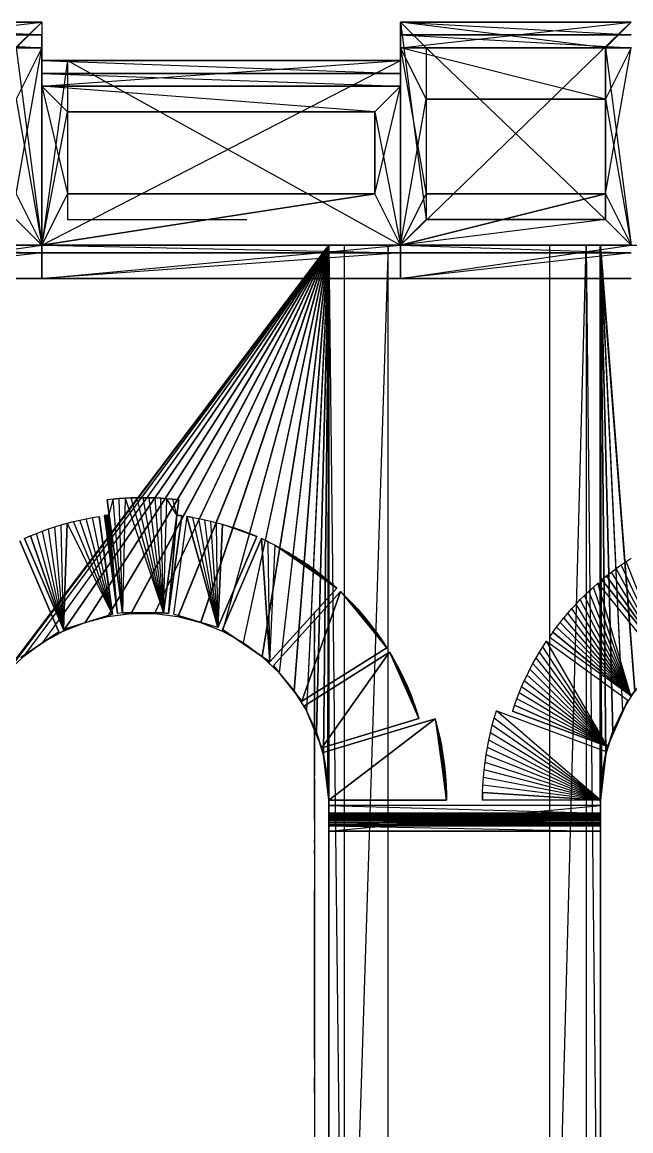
# Model space of a CAD drawing. Extents: x -41 to 47, y -35.8 to 51.3.
# Drawn here: x -10.922 to -8.547, y 42.641 to 46.965 of the extents above; entities that cross this region are included whole.
import ezdxf

# ---------------------------------------------------------------- set-up
doc = ezdxf.new("R2010")
doc.units = 0
doc.header["$MEASUREMENT"] = 0
doc.layers.add('PYDXF', color=8, linetype='CONTINUOUS')

msp = doc.modelspace()

# ---------------------------------------------------------------- linework, layer by layer
at = {"layer": 'PYDXF'}
for p, q in [((-10.8459, 46.9654), (-11.7454, 46.9654)), ((-11.7454, 46.0954), (-10.8459, 46.9654)), ((-10.8455, 46.9654), (-11.745, 46.9654)), ((-11.745, 46.8654), (-10.8455, 46.9654)), ((-11.745, 46.9654), (-10.8455, 46.9654)), ((-10.8459, 46.9654), (-11.745, 46.9654)), ((-11.7449, 46.9654), (-10.8454, 46.9154)), ((-10.8455, 46.9654), (-10.9454, 46.8654)), ((-10.8459, 46.9654), (-10.8459, 46.0954)), ((-10.8459, 46.9654), (-10.8455, 46.9654)), ((-10.8459, 46.9654), (-10.8455, 46.0954)), ((-10.8455, 46.9654), (-10.8455, 46.8654)), ((-10.8455, 46.9654), (-10.8455, 46.0954)), ((-10.8454, 46.9654), (-10.8454, 46.9154)), ((-8.5471, 46.9654), (-9.4467, 46.9654)), ((-9.4466, 46.0954), (-9.4467, 46.9654)), ((-9.4467, 46.9654), (-9.4462, 46.9654)), ((-9.4466, 46.0954), (-8.5471, 46.9654)), ((-9.4462, 46.9654), (-9.4466, 46.0954)), ((-8.5467, 46.9654), (-9.4462, 46.9654)), ((-9.4462, 46.9654), (-9.4462, 46.9154)), ((-9.4462, 46.8654), (-9.4462, 46.9654)), ((-9.4462, 46.8654), (-8.5467, 46.9654)), ((-9.4462, 46.9654), (-8.5466, 46.9654)), ((-9.4462, 46.9654), (-8.5466, 46.9154)), ((-9.4462, 46.9154), (-9.4462, 46.9654)), ((-9.4462, 46.9654), (-9.3463, 46.1954)), ((-8.6467, 46.8654), (-9.4462, 46.9654)), ((-9.4462, 46.9654), (-9.4462, 46.0954)), ((-9.4462, 46.9654), (-9.3463, 46.8654)), ((-8.5471, 46.9654), (-9.4462, 46.9654)), ((-8.5467, 46.9654), (-8.6467, 46.8654)), ((-11.745, 46.9154), (-10.8454, 46.8654)), ((-11.745, 46.9154), (-10.8454, 46.9154)), ((-10.8454, 46.9154), (-11.7449, 46.9154)), ((-10.8454, 46.8654), (-10.8454, 46.9154)), ((-9.4462, 46.9154), (-8.5467, 46.8654)), ((-9.4462, 46.9154), (-8.5466, 46.9154)), ((-9.4462, 46.9154), (-9.4462, 46.8654)), ((-8.5466, 46.9154), (-9.4462, 46.9154)), ((-11.745, 46.8654), (-10.8455, 46.8654)), ((-10.8454, 46.8654), (-11.745, 46.8654)), ((-10.9454, 46.8654), (-10.8455, 46.0954)), ((-10.8454, 46.8654), (-10.9454, 46.6654)), ((-10.9454, 46.2954), (-10.8455, 46.8654)), ((-10.8455, 46.8654), (-10.8454, 46.0954)), ((-10.8454, 46.0954), (-10.8454, 46.8654)), ((-9.4462, 46.8654), (-8.5467, 46.8654)), ((-8.5467, 46.8654), (-9.4462, 46.8654)), ((-9.3463, 46.6654), (-9.4462, 46.8654)), ((-9.4462, 46.8654), (-9.4462, 46.0954)), ((-9.4462, 46.8654), (-9.3463, 46.2954)), ((-9.4462, 46.8654), (-9.3463, 46.6654)), ((-8.6467, 46.6654), (-9.4462, 46.8654)), ((-9.4462, 46.0954), (-9.4462, 46.8654)), ((-9.3463, 46.8654), (-8.6467, 46.1954)), ((-9.3463, 46.8654), (-8.6467, 46.8654)), ((-9.3463, 46.8654), (-9.3463, 46.1954)), ((-8.6467, 46.8654), (-9.3463, 46.8654)), ((-8.6467, 46.1954), (-8.6467, 46.8654)), ((-8.6467, 46.8654), (-8.6467, 46.1954)), ((-8.6467, 46.8654), (-8.5467, 46.0954)), ((-8.6467, 46.2954), (-8.5467, 46.8654)), ((-8.5467, 46.8654), (-8.6466, 46.6654)), ((-9.4466, 46.8154), (-10.8459, 46.8154)), ((-10.8459, 46.0954), (-10.8459, 46.8154)), ((-10.8459, 46.0954), (-9.4466, 46.8154)), ((-10.8459, 46.8154), (-10.8455, 46.8154)), ((-10.8455, 46.8154), (-10.8459, 46.0954)), ((-9.4462, 46.8154), (-10.8455, 46.8154)), ((-10.8455, 46.7154), (-10.8455, 46.8154)), ((-10.8455, 46.7154), (-9.4462, 46.8154)), ((-10.8454, 46.7654), (-10.8455, 46.8154)), ((-10.7455, 46.8154), (-10.8455, 46.0954)), ((-10.8455, 46.8154), (-10.8455, 46.0954)), ((-10.7455, 46.8154), (-10.8455, 46.8154)), ((-9.4466, 46.8154), (-10.8455, 46.8154)), ((-10.8454, 46.8154), (-10.8454, 46.7654)), ((-10.8454, 46.8154), (-9.4461, 46.8154)), ((-10.8454, 46.8154), (-9.4461, 46.7654)), ((-10.7456, 46.8154), (-10.7456, 46.1954)), ((-10.7455, 46.8154), (-9.4462, 46.8154)), ((-10.7455, 46.8154), (-9.4462, 46.0954)), ((-9.4466, 46.8154), (-10.7455, 46.8154)), ((-9.4466, 46.8154), (-9.4466, 46.0954)), ((-9.4466, 46.8154), (-9.4462, 46.0954)), ((-9.4462, 46.8154), (-9.4466, 46.8154)), ((-9.4462, 46.8154), (-9.4462, 46.7154)), ((-9.4462, 46.0954), (-9.4462, 46.8154)), ((-9.4461, 46.8154), (-9.4461, 46.7654)), ((-10.8454, 46.7654), (-9.4462, 46.7154)), ((-10.8454, 46.7654), (-9.4461, 46.7654)), ((-10.8454, 46.7654), (-10.8454, 46.7154)), ((-9.4461, 46.7654), (-10.8454, 46.7654)), ((-9.4462, 46.7154), (-9.4462, 46.7654)), ((-9.4462, 46.7154), (-10.8455, 46.7154)), ((-10.8455, 46.7154), (-9.4462, 46.7154)), ((-10.7455, 46.6154), (-10.8455, 46.7154)), ((-10.8455, 46.7154), (-10.8455, 46.0954)), ((-10.8455, 46.7154), (-10.7455, 46.2954)), ((-10.8455, 46.7154), (-10.7455, 46.6154)), ((-9.5462, 46.6154), (-10.8455, 46.7154)), ((-10.8455, 46.0954), (-10.8455, 46.7154)), ((-9.4462, 46.7154), (-9.5462, 46.6154)), ((-9.5462, 46.2954), (-9.4462, 46.7154)), ((-9.4462, 46.7154), (-9.4462, 46.0954)), ((-9.4462, 46.0954), (-9.4462, 46.7154)), ((-10.9454, 46.6654), (-10.8454, 46.0954)), ((-9.4462, 46.0954), (-9.3463, 46.6654)), ((-9.3463, 46.6654), (-9.3463, 46.2954)), ((-8.6467, 46.6654), (-9.3463, 46.6654)), ((-9.3463, 46.6654), (-8.6466, 46.6654)), ((-8.6466, 46.6654), (-8.6467, 46.2954)), ((-8.6467, 46.2954), (-8.6467, 46.6654)), ((-8.6466, 46.6654), (-8.5467, 46.0954)), ((-10.8455, 46.0954), (-10.7455, 46.6154)), ((-10.7455, 46.6154), (-10.7455, 46.2954)), ((-9.5462, 46.6154), (-10.7455, 46.6154)), ((-10.7455, 46.6154), (-9.5462, 46.6154)), ((-9.5462, 46.6154), (-9.5462, 46.2954)), ((-9.5462, 46.6154), (-9.4462, 46.0954)), ((-9.5462, 46.2954), (-9.5462, 46.6154)), ((-10.9454, 46.2954), (-10.8455, 46.0954)), ((-9.5462, 46.2954), (-10.8455, 46.0954)), ((-10.8455, 46.0954), (-10.7455, 46.2954)), ((-10.8455, 46.0954), (-9.5462, 46.2954)), ((-10.7455, 46.2954), (-10.8455, 46.0954)), ((-10.7455, 46.2954), (-9.5462, 46.2954)), ((-9.5462, 46.2954), (-10.7455, 46.2954)), ((-9.4462, 46.0954), (-9.5462, 46.2954)), ((-9.4462, 46.0954), (-8.6466, 46.2954)), ((-8.6467, 46.2954), (-9.4462, 46.0954)), ((-9.3463, 46.2954), (-9.4462, 46.0954)), ((-9.4462, 46.0954), (-9.3463, 46.2954)), ((-9.3463, 46.2954), (-8.6467, 46.2954)), ((-8.6466, 46.2954), (-9.3463, 46.2954)), ((-8.6467, 46.2954), (-8.5467, 46.0954)), ((-10.8455, 46.0954), (-10.9454, 46.1954)), ((-10.7456, 46.1954), (-10.0459, 46.1954)), ((-9.3463, 46.1954), (-9.4462, 46.0954)), ((-8.6467, 46.1954), (-9.4462, 46.0954)), ((-8.6467, 46.1954), (-9.3463, 46.1954)), ((-9.3463, 46.1954), (-8.6467, 46.1954)), ((-8.5467, 46.0954), (-8.6467, 46.1954)), ((-11.7454, 46.0954), (-10.8459, 46.0954)), ((-11.7454, 46.0954), (-10.8455, 46.0954)), ((-10.8455, 46.0954), (-11.745, 46.0954)), ((-11.745, 46.0954), (-10.8455, 46.0954)), ((-11.745, 45.9654), (-10.8455, 46.0954)), ((-11.745, 46.0654), (-10.8455, 46.0654)), ((-10.8455, 46.0654), (-11.745, 45.9654)), ((-11.7449, 46.0954), (-10.8454, 46.0654)), ((-10.8454, 46.0654), (-11.7449, 46.0654)), ((-11.1769, 46.0954), (-9.7269, 46.0954)), ((-11.1763, 46.0954), (-9.7263, 46.0954)), ((-11.1763, 46.0954), (-9.7269, 46.0954)), ((-9.7269, 46.0954), (-11.0419, 44.3564)), ((-11.0412, 44.3564), (-9.7263, 46.0954)), ((-9.7269, 46.0954), (-10.9839, 44.4276)), ((-9.7263, 46.0954), (-10.9832, 44.4276)), ((-9.7269, 46.0954), (-10.9173, 44.4909)), ((-9.7263, 46.0954), (-10.9167, 44.4909)), ((-10.8455, 46.0954), (-10.8459, 46.0954)), ((-10.8459, 46.0954), (-10.8455, 46.0954)), ((-10.8459, 46.0954), (-9.4462, 46.0954)), ((-10.8459, 46.0954), (-9.4466, 46.0954)), ((-10.8455, 46.0954), (-10.8454, 46.0654)), ((-10.8455, 46.0954), (-10.8455, 45.9654)), ((-9.4462, 46.0954), (-10.8455, 46.0954)), ((-10.8455, 46.0954), (-9.4462, 46.0954)), ((-10.8455, 45.9654), (-9.4462, 46.0954)), ((-10.8455, 45.9654), (-10.8455, 46.0954)), ((-10.8455, 45.9654), (-10.8455, 46.0654)), ((-10.8455, 46.0654), (-9.4462, 46.0654)), ((-9.4462, 46.0654), (-10.8455, 45.9654)), ((-10.8455, 46.0654), (-10.8455, 45.9654)), ((-10.8454, 46.0654), (-10.8454, 46.0954)), ((-10.8454, 46.0954), (-9.4462, 46.0654)), ((-9.4462, 46.0654), (-10.8454, 46.0654)), ((-9.7269, 46.0954), (-10.8433, 44.5452)), ((-9.7263, 46.0954), (-10.8427, 44.5452)), ((-9.7269, 46.0954), (-10.7631, 44.5898)), ((-9.7263, 46.0954), (-10.7624, 44.5898)), ((-9.7269, 46.0954), (-10.6778, 44.6239)), ((-9.7263, 46.0954), (-10.6771, 44.6239)), ((-9.7269, 46.0954), (-10.5889, 44.6469)), ((-9.7263, 46.0954), (-10.5883, 44.6469)), ((-9.7269, 46.0954), (-10.4978, 44.6585)), ((-9.7263, 46.0954), (-10.4972, 44.6585)), ((-9.7269, 46.0954), (-10.406, 44.6585)), ((-9.7263, 46.0954), (-10.4054, 44.6585)), ((-9.7269, 46.0954), (-10.315, 44.6469)), ((-9.7263, 46.0954), (-10.3143, 44.6469)), ((-9.7269, 46.0954), (-10.2261, 44.6239)), ((-9.7263, 46.0954), (-10.2254, 44.6239)), ((-9.7269, 46.0954), (-10.1408, 44.5898)), ((-9.7263, 46.0954), (-10.1402, 44.5898)), ((-9.7269, 46.0954), (-10.0605, 44.5452)), ((-9.7263, 46.0954), (-10.0599, 44.5452)), ((-9.7269, 46.0954), (-9.9866, 44.4909)), ((-9.7263, 46.0954), (-9.9859, 44.4909)), ((-9.7269, 46.0954), (-9.92, 44.4276)), ((-9.7263, 46.0954), (-9.9194, 44.4276)), ((-9.7269, 46.0954), (-9.862, 44.3564)), ((-9.7263, 46.0954), (-9.8614, 44.3564)), ((-9.7269, 46.0954), (-9.8135, 44.2785)), ((-9.7263, 46.0954), (-9.8128, 44.2785)), ((-9.7269, 46.0954), (-9.7752, 44.1951)), ((-9.7263, 46.0954), (-9.7745, 44.1951)), ((-9.7269, 46.0954), (-9.7477, 44.1074)), ((-9.7263, 46.0954), (-9.7471, 44.1074)), ((-9.7269, 46.0954), (-9.7315, 44.0171)), ((-9.7263, 46.0954), (-9.7309, 44.0171)), ((-9.7269, 46.0954), (-9.7269, 43.9254)), ((-9.7269, 46.0954), (-9.7263, 46.0954)), ((-9.7269, 46.0954), (-9.7263, 43.9254)), ((-9.7263, 46.0954), (-9.7263, 43.9254)), ((-9.7262, 40.7954), (-9.7262, 46.0954)), ((-9.7262, 46.0954), (-9.7262, 40.7954)), ((-9.7262, 46.0954), (-8.6662, 46.0954)), ((-9.7262, 46.0954), (-9.6652, 40.7954)), ((-9.7262, 46.0954), (-9.6652, 46.0954)), ((-8.6662, 46.0954), (-9.7262, 46.0954)), ((-9.6652, 46.0954), (-9.4939, 46.0954)), ((-8.6662, 46.0954), (-9.6652, 46.0954)), ((-9.4939, 46.0954), (-9.6652, 40.7954)), ((-9.6652, 40.7954), (-9.6652, 46.0954)), ((-9.4939, 46.0954), (-8.864, 46.0954)), ((-9.4939, 40.7954), (-9.4939, 46.0954)), ((-8.6662, 46.0954), (-9.4939, 46.0954)), ((-9.4466, 46.0954), (-8.5471, 46.0954)), ((-9.4466, 46.0954), (-9.4462, 46.0954)), ((-9.4466, 46.0954), (-8.5467, 46.0954)), ((-8.5467, 46.0954), (-9.4462, 46.0954)), ((-9.4462, 46.0654), (-9.4462, 46.0954)), ((-9.4462, 46.0954), (-9.4462, 46.0654)), ((-9.4462, 46.0954), (-9.4462, 45.9654)), ((-8.5466, 46.0954), (-9.4462, 46.0954)), ((-9.4462, 46.0954), (-8.5467, 46.0954)), ((-9.4462, 45.9654), (-8.5467, 46.0954)), ((-9.4462, 45.9654), (-9.4462, 46.0954)), ((-9.4462, 45.9654), (-9.4462, 46.0654)), ((-9.4462, 46.0654), (-8.5467, 46.0654)), ((-8.5467, 46.0654), (-9.4462, 45.9654)), ((-9.4462, 46.0654), (-9.4462, 45.9654)), ((-9.4461, 46.0954), (-9.4461, 46.0654)), ((-9.4461, 46.0954), (-8.5466, 46.0654)), ((-8.5466, 46.0654), (-9.4461, 46.0654)), ((-8.864, 46.0954), (-8.7216, 46.0954)), ((-8.864, 40.7954), (-8.864, 46.0954)), ((-8.6662, 46.0954), (-8.864, 46.0954)), ((-8.864, 40.7954), (-8.7216, 46.0954)), ((-8.7216, 46.0954), (-8.6662, 46.0954)), ((-8.7216, 46.0954), (-8.7216, 40.7954)), ((-8.6662, 46.0954), (-8.7216, 46.0954)), ((-8.7216, 46.0954), (-8.6662, 40.7954)), ((-8.667, 43.9254), (-8.667, 46.0954)), ((-8.667, 46.0954), (-7.217, 46.0954)), ((-8.667, 46.0954), (-8.6623, 44.0171)), ((-8.667, 46.0954), (-8.6663, 46.0954)), ((-8.6663, 46.0954), (-8.667, 43.9254)), ((-8.667, 46.0954), (-8.5804, 44.2785)), ((-8.667, 46.0954), (-8.6462, 44.1074)), ((-8.667, 46.0954), (-8.6187, 44.1951)), ((-8.5319, 44.3564), (-8.667, 46.0954)), ((-8.6663, 46.0954), (-8.6663, 43.9254)), ((-8.6617, 44.0171), (-8.6663, 46.0954)), ((-8.6663, 46.0954), (-8.6181, 44.1951)), ((-8.6663, 46.0954), (-8.6455, 44.1074)), ((-8.6663, 46.0954), (-8.5312, 44.3564)), ((-8.6663, 46.0954), (-8.5798, 44.2785)), ((-8.6663, 46.0954), (-7.2163, 46.0954)), ((-8.6663, 46.0954), (-7.217, 46.0954)), ((-8.6662, 46.0954), (-8.6662, 40.7954)), ((-8.6662, 40.7954), (-8.6662, 46.0954)), ((-10.8455, 45.9654), (-11.745, 45.9654)), ((-11.745, 45.9654), (-10.8455, 45.9654)), ((-9.4462, 45.9654), (-10.8455, 45.9654)), ((-10.8455, 45.9654), (-9.4462, 45.9654)), ((-8.5467, 45.9654), (-9.4462, 45.9654)), ((-9.4462, 45.9654), (-8.5467, 45.9654)), ((-10.5209, 45.1082), (-10.4975, 45.1093)), ((-10.4975, 45.1093), (-10.5209, 45.1082)), ((-10.4975, 45.1093), (-10.4741, 45.11)), ((-10.4742, 45.11), (-10.4975, 45.1093)), ((-10.371, 44.661), (-10.4975, 45.1093)), ((-10.4508, 45.1102), (-10.4742, 45.11)), ((-10.4741, 45.11), (-10.4508, 45.1102)), ((-10.371, 44.661), (-10.4741, 45.11)), ((-10.4274, 45.11), (-10.4508, 45.1102)), ((-10.4508, 45.1102), (-10.4274, 45.11)), ((-10.371, 44.661), (-10.4508, 45.1102)), ((-10.4041, 45.1093), (-10.4274, 45.11)), ((-10.4274, 45.11), (-10.404, 45.1093)), ((-10.371, 44.661), (-10.4274, 45.11)), ((-10.3807, 45.1081), (-10.4041, 45.1093)), ((-10.404, 45.1093), (-10.3807, 45.1081)), ((-10.371, 44.661), (-10.404, 45.1093)), ((-10.5908, 45.1022), (-10.5907, 45.102)), ((-10.5908, 45.102), (-10.5827, 45.0425)), ((-10.5675, 45.1045), (-10.5907, 45.102)), ((-10.5826, 45.0425), (-10.5907, 45.102)), ((-10.5826, 45.0425), (-10.5675, 45.1045)), ((-10.5675, 45.1045), (-10.5442, 45.1066)), ((-10.5442, 45.1066), (-10.5675, 45.1045)), ((-10.5309, 44.661), (-10.5675, 45.1045)), ((-10.5442, 45.1066), (-10.5209, 45.1082)), ((-10.5209, 45.1082), (-10.5442, 45.1066)), ((-10.5309, 44.661), (-10.5442, 45.1066)), ((-10.5209, 45.1082), (-10.5309, 44.661)), ((-10.5209, 45.1082), (-10.371, 44.661)), ((-10.3807, 45.1081), (-10.3574, 45.1065)), ((-10.3574, 45.1065), (-10.3807, 45.1081)), ((-10.371, 44.661), (-10.3807, 45.1081)), ((-10.371, 44.661), (-10.3574, 45.1065)), ((-10.3341, 45.1044), (-10.3574, 45.1065)), ((-10.3574, 45.1065), (-10.3341, 45.1044)), ((-10.319, 45.0424), (-10.3574, 45.1065)), ((-10.3341, 45.1044), (-10.3108, 45.1019)), ((-10.3109, 45.1019), (-10.3341, 45.1044)), ((-10.319, 45.0424), (-10.3341, 45.1044)), ((-10.3109, 45.1019), (-10.319, 45.0424)), ((-10.319, 45.0424), (-10.3108, 45.1019)), ((-10.3108, 45.1021), (-10.3108, 45.1019)), ((-10.7217, 45.0173), (-10.697, 45.0231)), ((-10.5706, 44.6555), (-10.6971, 45.0231)), ((-10.697, 45.0231), (-10.6722, 45.0283)), ((-10.6723, 45.0283), (-10.6473, 45.033)), ((-10.5706, 44.6555), (-10.6723, 45.0283)), ((-10.6473, 45.033), (-10.6223, 45.0372)), ((-10.5706, 44.6555), (-10.6473, 45.033)), ((-10.6223, 45.0373), (-10.6223, 45.0372)), ((-10.5706, 44.6555), (-10.6223, 45.0372)), ((-10.6223, 45.0372), (-10.5705, 44.6555)), ((-10.6009, 45.0403), (-10.6025, 45.04)), ((-10.6025, 45.04), (-10.5508, 44.6586)), ((-10.5992, 45.0405), (-10.6009, 45.0403)), ((-10.6009, 45.0403), (-10.5992, 45.0405)), ((-10.5508, 44.6586), (-10.6009, 45.0403)), ((-10.5976, 45.0407), (-10.5992, 45.0405)), ((-10.5992, 45.0405), (-10.5975, 45.0407)), ((-10.5508, 44.6586), (-10.5992, 45.0405)), ((-10.5959, 45.0409), (-10.5976, 45.0407)), ((-10.5975, 45.0407), (-10.5959, 45.0409)), ((-10.5508, 44.6586), (-10.5975, 45.0407)), ((-10.5943, 45.0411), (-10.5959, 45.0409)), ((-10.5959, 45.0409), (-10.5942, 45.0411)), ((-10.5508, 44.6586), (-10.5959, 45.0409)), ((-10.5926, 45.0413), (-10.5943, 45.0411)), ((-10.5942, 45.0411), (-10.5926, 45.0413)), ((-10.5508, 44.6586), (-10.5942, 45.0411)), ((-10.5926, 45.0413), (-10.5909, 45.0415)), ((-10.591, 45.0415), (-10.5926, 45.0413)), ((-10.5508, 44.6586), (-10.5926, 45.0413)), ((-10.5893, 45.0418), (-10.591, 45.0415)), ((-10.5909, 45.0415), (-10.5893, 45.0418)), ((-10.5508, 44.6586), (-10.5909, 45.0415)), ((-10.5893, 45.0418), (-10.5876, 45.042)), ((-10.5876, 45.042), (-10.5893, 45.0418)), ((-10.5508, 44.6586), (-10.5893, 45.0418)), ((-10.5876, 45.042), (-10.586, 45.0422)), ((-10.586, 45.0422), (-10.5876, 45.042)), ((-10.5508, 44.6586), (-10.5876, 45.042)), ((-10.5843, 45.0424), (-10.586, 45.0422)), ((-10.586, 45.0422), (-10.5843, 45.0424)), ((-10.5508, 44.6586), (-10.586, 45.0422)), ((-10.5827, 45.0425), (-10.5843, 45.0424)), ((-10.5843, 45.0424), (-10.5827, 45.0425)), ((-10.5508, 44.6586), (-10.5843, 45.0424)), ((-10.5508, 44.6586), (-10.5827, 45.0425)), ((-10.5826, 45.0425), (-10.5309, 44.661)), ((-10.5309, 44.661), (-10.5826, 45.0425)), ((-10.319, 45.0424), (-10.3711, 44.661)), ((-10.371, 44.661), (-10.319, 45.0424)), ((-10.319, 45.0424), (-10.3512, 44.6585)), ((-10.3512, 44.6585), (-10.319, 45.0424)), ((-10.3512, 44.6585), (-10.2991, 45.0399)), ((-10.2991, 45.0399), (-10.3512, 44.6585)), ((-10.2794, 45.037), (-10.3315, 44.6554)), ((-10.319, 45.0424), (-10.3173, 45.0422)), ((-10.319, 45.0424), (-10.2991, 45.0399)), ((-10.3173, 45.0422), (-10.3157, 45.042)), ((-10.2991, 45.0399), (-10.3173, 45.0422)), ((-10.3157, 45.042), (-10.314, 45.0418)), ((-10.2991, 45.0399), (-10.3157, 45.042)), ((-10.314, 45.0418), (-10.3124, 45.0416)), ((-10.2991, 45.0399), (-10.314, 45.0418)), ((-10.2991, 45.0399), (-10.3124, 45.0416)), ((-10.3123, 45.0416), (-10.3107, 45.0414)), ((-10.3107, 45.0414), (-10.3091, 45.0412)), ((-10.2991, 45.0399), (-10.3107, 45.0414)), ((-10.2991, 45.0399), (-10.3091, 45.0412)), ((-10.3091, 45.0412), (-10.3074, 45.041)), ((-10.2991, 45.0399), (-10.3074, 45.041)), ((-10.3074, 45.041), (-10.3057, 45.0408)), ((-10.2991, 45.0399), (-10.3058, 45.0408)), ((-10.3057, 45.0408), (-10.3041, 45.0406)), ((-10.2991, 45.0399), (-10.3041, 45.0406)), ((-10.3041, 45.0406), (-10.3024, 45.0403)), ((-10.3024, 45.0403), (-10.3008, 45.0401)), ((-10.2991, 45.0399), (-10.3024, 45.0403)), ((-10.2991, 45.0399), (-10.3008, 45.0401)), ((-10.3008, 45.0401), (-10.2991, 45.0399)), ((-10.2794, 45.037), (-10.1594, 44.604)), ((-10.2794, 45.037), (-10.256, 45.0332)), ((-10.1594, 44.604), (-10.2793, 45.037)), ((-10.256, 45.0332), (-10.2793, 45.037)), ((-10.256, 45.0332), (-10.2327, 45.0288)), ((-10.1594, 44.604), (-10.256, 45.0332)), ((-10.2327, 45.0288), (-10.2095, 45.0239)), ((-10.1594, 44.604), (-10.2327, 45.0288)), ((-10.2095, 45.0239), (-10.1864, 45.0186)), ((-10.1594, 44.604), (-10.2095, 45.0239)), ((-10.8665, 44.9708), (-10.8428, 44.9799)), ((-10.8428, 44.9799), (-10.819, 44.9885)), ((-10.7609, 44.596), (-10.8428, 44.9799)), ((-10.819, 44.9885), (-10.7949, 44.9965)), ((-10.7609, 44.596), (-10.819, 44.9885)), ((-10.7949, 44.9965), (-10.7707, 45.004)), ((-10.7609, 44.596), (-10.7949, 44.9965)), ((-10.7707, 45.004), (-10.7463, 45.0109)), ((-10.7609, 44.596), (-10.7707, 45.004)), ((-10.7609, 44.596), (-10.7463, 45.0109)), ((-10.7463, 45.0109), (-10.7608, 44.596)), ((-10.7463, 45.0109), (-10.7217, 45.0173)), ((-10.7463, 45.0109), (-10.5706, 44.6555)), ((-10.5706, 44.6555), (-10.7217, 45.0173)), ((-10.1594, 44.604), (-10.1864, 45.0186)), ((-10.1864, 45.0186), (-10.1635, 45.0128)), ((-10.1594, 44.604), (-10.1635, 45.0128)), ((-10.1634, 45.0128), (-10.1406, 45.0065)), ((-10.1594, 44.604), (-10.1406, 45.0065)), ((-10.1406, 45.0065), (-10.1594, 44.604)), ((-10.1406, 45.0065), (-10.1179, 44.9997)), ((-10.1406, 45.0065), (-10.0068, 44.9587)), ((-10.1179, 44.9997), (-10.0954, 44.9924)), ((-10.0068, 44.9587), (-10.1179, 44.9997)), ((-10.0068, 44.9587), (-10.0954, 44.9924)), ((-10.0954, 44.9924), (-10.073, 44.9847)), ((-10.073, 44.9847), (-10.0507, 44.9765)), ((-10.0068, 44.9587), (-10.073, 44.9847)), ((-10.7788, 44.5872), (-10.9314, 44.9427)), ((-10.9313, 44.9427), (-10.7788, 44.5872)), ((-10.9133, 44.9512), (-10.9132, 44.951)), ((-10.89, 44.9612), (-10.9132, 44.951)), ((-10.9132, 44.951), (-10.89, 44.9612)), ((-10.7609, 44.596), (-10.9132, 44.951)), ((-10.9132, 44.951), (-10.7609, 44.596)), ((-10.89, 44.9612), (-10.8665, 44.9708)), ((-10.89, 44.9612), (-10.7609, 44.596)), ((-10.7608, 44.596), (-10.89, 44.9612)), ((-10.7609, 44.596), (-10.8665, 44.9708)), ((-10.1594, 44.604), (-10.0068, 44.9587)), ((-10.0068, 44.9587), (-10.1594, 44.604)), ((-9.9885, 44.9506), (-10.1412, 44.5957)), ((-10.1412, 44.5957), (-9.9885, 44.9506)), ((-10.0507, 44.9765), (-10.0287, 44.9678)), ((-10.0068, 44.9587), (-10.0507, 44.9765)), ((-10.0287, 44.9678), (-10.0068, 44.9587)), ((-10.0068, 44.9587), (-10.0287, 44.9678)), ((-9.9884, 44.9508), (-9.9885, 44.9506)), ((-9.9885, 44.9506), (-9.9562, 44.47)), ((-9.9885, 44.9506), (-9.9619, 44.9382)), ((-9.9561, 44.47), (-9.9885, 44.9506)), ((-9.9618, 44.9382), (-9.9885, 44.9506)), ((-9.9619, 44.9382), (-9.9355, 44.925)), ((-9.9562, 44.47), (-9.9619, 44.9382)), ((-9.9562, 44.47), (-9.9355, 44.925)), ((-9.9355, 44.925), (-9.6946, 44.7577)), ((-9.9355, 44.925), (-9.9096, 44.9112)), ((-9.9096, 44.9112), (-9.884, 44.8967)), ((-9.6946, 44.7577), (-9.9096, 44.9112)), ((-9.6946, 44.7577), (-9.884, 44.8967)), ((-9.884, 44.8967), (-9.8588, 44.8815)), ((-9.8588, 44.8815), (-9.834, 44.8657)), ((-9.6946, 44.7577), (-9.8588, 44.8815)), ((-9.834, 44.8657), (-9.8096, 44.8492)), ((-9.6946, 44.7577), (-9.834, 44.8657)), ((-9.8096, 44.8492), (-9.7857, 44.8322)), ((-9.6946, 44.7577), (-9.8096, 44.8492)), ((-8.5851, 44.8478), (-8.5656, 44.8611)), ((-8.5656, 44.8611), (-8.5457, 44.874)), ((-8.4174, 44.4872), (-8.5656, 44.8611)), ((-9.6946, 44.7577), (-9.7857, 44.8322)), ((-9.7856, 44.8322), (-9.7622, 44.8144)), ((-9.6946, 44.7577), (-9.7622, 44.8144)), ((-9.7622, 44.8144), (-9.7392, 44.7961)), ((-8.6421, 44.8053), (-8.6234, 44.8198)), ((-8.6234, 44.8198), (-8.6044, 44.834)), ((-8.4174, 44.4872), (-8.6234, 44.8198)), ((-8.6044, 44.834), (-8.5851, 44.8478)), ((-8.4174, 44.4872), (-8.6044, 44.834)), ((-8.4174, 44.4872), (-8.5851, 44.8478)), ((-9.6946, 44.7577), (-9.7392, 44.7961)), ((-9.7391, 44.7961), (-9.7166, 44.7772)), ((-9.7166, 44.7772), (-9.6946, 44.7577)), ((-9.6946, 44.7577), (-9.7166, 44.7772)), ((-8.6935, 44.7617), (-8.6758, 44.7774)), ((-8.6762, 44.7779), (-8.6758, 44.7774)), ((-8.5478, 44.3377), (-8.6758, 44.7774)), ((-8.6758, 44.7774), (-8.4324, 44.4738)), ((-8.6606, 44.7904), (-8.6605, 44.7903)), ((-8.6421, 44.8053), (-8.6605, 44.7903)), ((-8.6605, 44.7903), (-8.6421, 44.8053)), ((-8.4174, 44.4872), (-8.6605, 44.7903)), ((-8.6605, 44.7903), (-8.4174, 44.4872)), ((-8.6421, 44.8053), (-8.4174, 44.4872)), ((-8.4174, 44.4872), (-8.6421, 44.8053)), ((-9.9562, 44.47), (-9.6946, 44.7577)), ((-9.6946, 44.7577), (-9.9561, 44.47)), ((-9.6799, 44.7441), (-9.9417, 44.4561)), ((-9.6799, 44.7441), (-9.8313, 44.3162)), ((-9.8313, 44.3162), (-9.6799, 44.7441)), ((-9.6798, 44.7442), (-9.6799, 44.7441)), ((-9.6799, 44.7441), (-9.4997, 44.5252)), ((-9.6799, 44.7441), (-9.6629, 44.7277)), ((-9.6628, 44.7277), (-9.6799, 44.7441)), ((-9.6629, 44.7277), (-9.6461, 44.7109)), ((-9.4997, 44.5252), (-9.6629, 44.7277)), ((-8.7448, 44.7126), (-8.7281, 44.7293)), ((-8.7281, 44.7293), (-8.711, 44.7457)), ((-8.5478, 44.3377), (-8.7281, 44.7293)), ((-8.711, 44.7457), (-8.6936, 44.7617)), ((-8.5478, 44.3377), (-8.711, 44.7457)), ((-8.5478, 44.3377), (-8.6936, 44.7617)), ((-9.6461, 44.7109), (-9.6297, 44.6938)), ((-9.4997, 44.5252), (-9.6461, 44.7109)), ((-9.6298, 44.6938), (-9.6138, 44.6763)), ((-9.4997, 44.5252), (-9.6298, 44.6938)), ((-9.4997, 44.5252), (-9.6138, 44.6763)), ((-9.6137, 44.6763), (-9.5981, 44.6585)), ((-8.793, 44.6602), (-8.7773, 44.678)), ((-8.7773, 44.678), (-8.7612, 44.6955)), ((-8.5478, 44.3377), (-8.7773, 44.678)), ((-8.5478, 44.3377), (-8.7613, 44.6955)), ((-8.7612, 44.6955), (-8.7448, 44.7126)), ((-8.5478, 44.3377), (-8.7449, 44.7126)), ((-10.7609, 44.596), (-10.5706, 44.6555)), ((-10.5705, 44.6555), (-10.7608, 44.596)), ((-10.6778, 44.6239), (-10.5889, 44.6469)), ((-10.6778, 44.6239), (-10.5883, 44.6469)), ((-10.6771, 44.6239), (-10.5883, 44.6469)), ((-10.5889, 44.6469), (-10.4978, 44.6585)), ((-10.5889, 44.6469), (-10.4972, 44.6585)), ((-10.5883, 44.6469), (-10.5889, 44.6469)), ((-10.5883, 44.6469), (-10.4972, 44.6585)), ((-10.5309, 44.661), (-10.5508, 44.6586)), ((-10.3711, 44.661), (-10.5309, 44.661)), ((-10.5309, 44.661), (-10.371, 44.661)), ((-10.4978, 44.6585), (-10.406, 44.6585)), ((-10.4978, 44.6585), (-10.4054, 44.6585)), ((-10.4972, 44.6585), (-10.4978, 44.6585)), ((-10.4972, 44.6585), (-10.4054, 44.6585)), ((-10.406, 44.6585), (-10.315, 44.6469)), ((-10.406, 44.6585), (-10.3143, 44.6469)), ((-10.4054, 44.6585), (-10.406, 44.6585)), ((-10.4054, 44.6585), (-10.3143, 44.6469)), ((-10.3512, 44.6585), (-10.3711, 44.661)), ((-10.3711, 44.661), (-10.3512, 44.6585)), ((-10.1594, 44.604), (-10.3315, 44.6554)), ((-10.315, 44.6469), (-10.2261, 44.6239)), ((-10.315, 44.6469), (-10.2254, 44.6239)), ((-10.3143, 44.6469), (-10.315, 44.6469)), ((-10.3143, 44.6469), (-10.2254, 44.6239)), ((-9.7816, 44.5354), (-9.7816, 44.6388)), ((-9.7815, 44.6388), (-9.7815, 44.6654)), ((-9.7815, 44.6388), (-9.7815, 44.5454)), ((-9.4997, 44.5252), (-9.5981, 44.6585)), ((-9.5981, 44.6585), (-9.5829, 44.6404)), ((-9.5829, 44.6404), (-9.568, 44.6219)), ((-9.4997, 44.5252), (-9.5829, 44.6404)), ((-8.8232, 44.6237), (-8.8083, 44.6421)), ((-8.5478, 44.3377), (-8.8083, 44.6421)), ((-8.8082, 44.6421), (-8.7929, 44.6602)), ((-8.5478, 44.3377), (-8.793, 44.6602)), ((-10.8433, 44.5452), (-10.7631, 44.5898)), ((-10.8433, 44.5452), (-10.7624, 44.5898)), ((-10.8427, 44.5452), (-10.7624, 44.5898)), ((-10.7631, 44.5898), (-10.6778, 44.6239)), ((-10.7631, 44.5898), (-10.6771, 44.6239)), ((-10.7624, 44.5898), (-10.7631, 44.5898)), ((-10.7624, 44.5898), (-10.6771, 44.6239)), ((-10.6771, 44.6239), (-10.6778, 44.6239)), ((-10.2261, 44.6239), (-10.1408, 44.5898)), ((-10.2254, 44.6239), (-10.2261, 44.6239)), ((-10.2261, 44.6239), (-10.1402, 44.5898)), ((-10.2254, 44.6239), (-10.1402, 44.5898)), ((-9.9562, 44.47), (-10.1412, 44.5957)), ((-10.1412, 44.5957), (-9.9561, 44.47)), ((-10.1408, 44.5898), (-10.0605, 44.5452)), ((-10.1402, 44.5898), (-10.1408, 44.5898)), ((-10.1408, 44.5898), (-10.0599, 44.5452)), ((-10.1402, 44.5898), (-10.0599, 44.5452)), ((-9.568, 44.6219), (-9.5535, 44.6031)), ((-9.4997, 44.5252), (-9.568, 44.6219)), ((-9.4997, 44.5252), (-9.5536, 44.6031)), ((-9.5535, 44.6031), (-9.5395, 44.5841)), ((-8.8518, 44.586), (-8.8377, 44.605)), ((-8.8377, 44.605), (-8.8232, 44.6237)), ((-8.5478, 44.3377), (-8.8377, 44.605)), ((-8.5478, 44.3377), (-8.8232, 44.6237)), ((-10.9274, 44.4872), (-10.7788, 44.5872)), ((-10.7788, 44.5872), (-10.9274, 44.4872)), ((-9.5395, 44.5841), (-9.5258, 44.5647)), ((-9.4997, 44.5252), (-9.5395, 44.5841)), ((-9.5258, 44.5647), (-9.5125, 44.5451)), ((-9.4997, 44.5252), (-9.5258, 44.5647)), ((-8.8906, 44.5289), (-8.8767, 44.5501)), ((-8.8773, 44.5505), (-8.8767, 44.5501)), ((-8.6383, 44.1402), (-8.8767, 44.5501)), ((-8.8767, 44.5501), (-8.5585, 44.3208)), ((-8.8656, 44.5668), (-8.8655, 44.5667)), ((-8.8518, 44.586), (-8.8655, 44.5667)), ((-8.5478, 44.3377), (-8.8655, 44.5667)), ((-8.8518, 44.586), (-8.5478, 44.3377)), ((-8.5477, 44.3377), (-8.8518, 44.586)), ((-10.9173, 44.4909), (-10.8433, 44.5452)), ((-10.9173, 44.4909), (-10.8427, 44.5452)), ((-10.9167, 44.4909), (-10.8427, 44.5452)), ((-10.8427, 44.5452), (-10.8433, 44.5452)), ((-10.0605, 44.5452), (-9.9866, 44.4909)), ((-10.0599, 44.5452), (-10.0605, 44.5452)), ((-10.0605, 44.5452), (-9.9859, 44.4909)), ((-10.0599, 44.5452), (-9.9859, 44.4909)), ((-9.8313, 44.3162), (-9.4997, 44.5252)), ((-9.4997, 44.5252), (-9.8313, 44.3162)), ((-9.4892, 44.5082), (-9.8212, 44.2989)), ((-9.8211, 44.2989), (-9.4892, 44.5082)), ((-9.7816, 44.5086), (-9.7816, 44.5354)), ((-9.7816, 44.5138), (-9.7816, 44.5086)), ((-9.7816, 44.2537), (-9.7816, 44.5086)), ((-9.7816, 44.5086), (-9.7816, 44.4706)), ((-9.7815, 44.5138), (-9.7815, 44.5454)), ((-9.7815, 44.4706), (-9.7815, 44.5138)), ((-9.4892, 44.5082), (-9.753, 44.1352)), ((-9.7529, 44.1352), (-9.4892, 44.5082)), ((-9.5125, 44.5451), (-9.4997, 44.5252)), ((-9.4997, 44.5252), (-9.5125, 44.5451)), ((-9.489, 44.5083), (-9.4892, 44.5082)), ((-9.4892, 44.5082), (-9.374, 44.2491)), ((-9.4892, 44.5082), (-9.4771, 44.4878)), ((-9.4771, 44.4878), (-9.4892, 44.5082)), ((-8.9168, 44.4855), (-8.904, 44.5073)), ((-8.6383, 44.1402), (-8.904, 44.5073)), ((-8.9039, 44.5073), (-8.8906, 44.5289)), ((-8.6383, 44.1402), (-8.8906, 44.5289)), ((-10.9839, 44.4276), (-10.9173, 44.4909)), ((-10.9839, 44.4276), (-10.9167, 44.4909)), ((-10.9832, 44.4276), (-10.9167, 44.4909)), ((-10.9167, 44.4909), (-10.9173, 44.4909)), ((-9.9866, 44.4909), (-9.92, 44.4276)), ((-9.9866, 44.4909), (-9.9194, 44.4276)), ((-9.9859, 44.4909), (-9.9866, 44.4909)), ((-9.9859, 44.4909), (-9.9194, 44.4276)), ((-9.7816, 44.4706), (-9.7816, 44.2125)), ((-9.7815, 44.2057), (-9.7815, 44.4706)), ((-9.4771, 44.4878), (-9.4655, 44.4672)), ((-9.374, 44.2491), (-9.4771, 44.4878)), ((-9.4655, 44.4672), (-9.4543, 44.4463)), ((-9.374, 44.2491), (-9.4655, 44.4672)), ((-8.9411, 44.4409), (-8.9292, 44.4633)), ((-8.9292, 44.4633), (-8.9168, 44.4855)), ((-8.6383, 44.1402), (-8.9292, 44.4633)), ((-8.6383, 44.1402), (-8.9168, 44.4855)), ((-8.5478, 44.3377), (-8.4324, 44.4738)), ((-8.4324, 44.4738), (-8.5477, 44.3377)), ((-9.8313, 44.3162), (-9.9417, 44.4561)), ((-9.9417, 44.4561), (-9.8313, 44.3162)), ((-9.92, 44.4276), (-9.862, 44.3564)), ((-9.9194, 44.4276), (-9.92, 44.4276)), ((-9.9194, 44.4276), (-9.8614, 44.3564)), ((-9.9194, 44.4276), (-9.862, 44.3564)), ((-9.4543, 44.4463), (-9.4436, 44.4252)), ((-9.374, 44.2491), (-9.4543, 44.4463)), ((-9.374, 44.2491), (-9.4436, 44.4252)), ((-9.4435, 44.4252), (-9.4332, 44.4038)), ((-8.9633, 44.3953), (-8.9525, 44.4183)), ((-8.6383, 44.1402), (-8.9525, 44.4183)), ((-8.9524, 44.4183), (-8.9411, 44.4409)), ((-8.6383, 44.1402), (-8.9411, 44.4409)), ((-9.374, 44.2491), (-9.4333, 44.4038)), ((-9.4333, 44.4038), (-9.4234, 44.3823)), ((-9.4234, 44.3823), (-9.414, 44.3605)), ((-9.374, 44.2491), (-9.4234, 44.3823)), ((-8.9736, 44.3722), (-8.9633, 44.3953)), ((-8.6383, 44.1402), (-8.9633, 44.3953)), ((-9.862, 44.3564), (-9.8135, 44.2785)), ((-9.862, 44.3564), (-9.8614, 44.3564)), ((-9.8614, 44.3564), (-9.8128, 44.2785)), ((-9.8614, 44.3564), (-9.8135, 44.2785)), ((-9.414, 44.3605), (-9.4051, 44.3386)), ((-9.374, 44.2491), (-9.414, 44.3605)), ((-9.4051, 44.3386), (-9.3966, 44.3165)), ((-9.374, 44.2491), (-9.4051, 44.3386)), ((-8.9927, 44.3252), (-8.9835, 44.3488)), ((-8.9835, 44.3488), (-8.9736, 44.3722)), ((-8.6383, 44.1402), (-8.9835, 44.3488)), ((-8.6383, 44.1402), (-8.9736, 44.3722)), ((-8.5804, 44.2785), (-8.5319, 44.3564)), ((-8.5798, 44.2785), (-8.5312, 44.3564)), ((-8.5798, 44.2785), (-8.5319, 44.3564)), ((-9.753, 44.1352), (-9.8212, 44.2989)), ((-9.8211, 44.2989), (-9.7529, 44.1352)), ((-9.3966, 44.3165), (-9.3886, 44.2942)), ((-9.374, 44.2491), (-9.3966, 44.3165)), ((-9.3886, 44.2942), (-9.3811, 44.2717)), ((-9.374, 44.2491), (-9.3886, 44.2942)), ((-9.0015, 44.3014), (-9.0097, 44.2774)), ((-9.0015, 44.3014), (-8.9927, 44.3252)), ((-9.0015, 44.3014), (-8.6383, 44.1402)), ((-8.6382, 44.1402), (-9.0015, 44.3014)), ((-8.6383, 44.1402), (-8.9927, 44.3252)), ((-8.6383, 44.1402), (-8.5585, 44.3208)), ((-8.5585, 44.3208), (-8.6382, 44.1402)), ((-9.8135, 44.2785), (-9.7752, 44.1951)), ((-9.8135, 44.2785), (-9.8128, 44.2785)), ((-9.8128, 44.2785), (-9.7745, 44.1951)), ((-9.8128, 44.2785), (-9.7752, 44.1951)), ((-9.7816, 44.2125), (-9.7816, 44.2537)), ((-9.753, 44.1352), (-9.374, 44.2491)), ((-9.374, 44.2491), (-9.7529, 44.1352)), ((-9.311, 44.2471), (-9.7479, 44.1159)), ((-9.7479, 44.1159), (-9.3109, 44.2471)), ((-9.311, 44.2471), (-9.7264, 43.9302)), ((-9.7263, 43.9302), (-9.3109, 44.2471)), ((-9.3811, 44.2717), (-9.374, 44.2491)), ((-9.374, 44.2491), (-9.3811, 44.2717)), ((-9.311, 44.2471), (-9.2664, 43.9302)), ((-9.311, 44.2471), (-9.304, 44.2213)), ((-9.304, 44.2213), (-9.3109, 44.2471)), ((-9.0883, 44.2224), (-9.0806, 44.2509)), ((-9.0806, 44.2509), (-9.0721, 44.2792)), ((-8.6662, 43.9302), (-9.0806, 44.2509)), ((-8.6662, 43.9302), (-9.0721, 44.2792)), ((-9.0721, 44.2792), (-8.6435, 44.1208)), ((-9.0104, 44.2777), (-9.0097, 44.2774)), ((-8.6383, 44.1402), (-9.0097, 44.2774)), ((-9.0097, 44.2774), (-8.6382, 44.1402)), ((-8.6187, 44.1951), (-8.5804, 44.2785)), ((-8.6181, 44.1951), (-8.5798, 44.2785)), ((-8.6181, 44.1951), (-8.5804, 44.2785)), ((-8.5798, 44.2785), (-8.5804, 44.2785)), ((-9.7816, 44.1855), (-9.7816, 44.2125)), ((-9.7816, 44.2125), (-9.7816, 44.2057)), ((-9.7815, 44.2057), (-9.7815, 44.1922)), ((-9.304, 44.2213), (-9.2976, 44.1953)), ((-9.2664, 43.9302), (-9.304, 44.2213)), ((-9.0954, 44.1937), (-9.0883, 44.2224)), ((-8.6662, 43.9302), (-9.0883, 44.2224)), ((-9.7816, 44.1922), (-9.7816, 44.1855)), ((-9.7816, 44.0254), (-9.7816, 44.1855)), ((-9.7816, 44.1855), (-9.7816, 44.0254)), ((-9.7815, 44.0154), (-9.7815, 44.1922)), ((-9.7752, 44.1951), (-9.7477, 44.1074)), ((-9.7752, 44.1951), (-9.7745, 44.1951)), ((-9.7745, 44.1951), (-9.7471, 44.1074)), ((-9.7745, 44.1951), (-9.7477, 44.1074)), ((-9.2976, 44.1953), (-9.2918, 44.1692)), ((-9.2664, 43.9302), (-9.2976, 44.1953)), ((-9.2918, 44.1692), (-9.2866, 44.143)), ((-9.2664, 43.9302), (-9.2918, 44.1692)), ((-9.1073, 44.1359), (-9.1017, 44.1648)), ((-9.1017, 44.1648), (-9.0954, 44.1937)), ((-8.6662, 43.9302), (-9.1017, 44.1648)), ((-8.6662, 43.9302), (-9.0954, 44.1937)), ((-8.6462, 44.1074), (-8.6187, 44.1951)), ((-8.6455, 44.1074), (-8.6181, 44.1951)), ((-8.6455, 44.1074), (-8.6187, 44.1951)), ((-8.6181, 44.1951), (-8.6187, 44.1951)), ((-9.7264, 43.9302), (-9.7479, 44.1159)), ((-9.7478, 44.1159), (-9.7263, 43.9302)), ((-9.2664, 43.9302), (-9.2866, 44.143)), ((-9.2866, 44.143), (-9.282, 44.1166)), ((-9.2664, 43.9302), (-9.282, 44.1166)), ((-9.282, 44.1166), (-9.278, 44.0902)), ((-9.1122, 44.1067), (-9.1073, 44.1359)), ((-8.6662, 43.9302), (-9.1073, 44.1359)), ((-8.6662, 43.9302), (-8.6435, 44.1208)), ((-8.6435, 44.1208), (-8.6662, 43.9302)), ((-9.7477, 44.1074), (-9.7315, 44.0171)), ((-9.7477, 44.1074), (-9.7471, 44.1074)), ((-9.7471, 44.1074), (-9.7309, 44.0171)), ((-9.7471, 44.1074), (-9.7315, 44.0171)), ((-9.2664, 43.9302), (-9.278, 44.0902)), ((-9.2779, 44.0902), (-9.2745, 44.0637)), ((-9.1198, 44.0482), (-9.1164, 44.0775)), ((-8.6662, 43.9302), (-9.1164, 44.0775)), ((-9.1163, 44.0775), (-9.1122, 44.1067)), ((-8.6662, 43.9302), (-9.1122, 44.1067)), ((-8.6623, 44.0171), (-8.6462, 44.1074)), ((-8.6617, 44.0171), (-8.6455, 44.1074)), ((-8.6617, 44.0171), (-8.6462, 44.1074)), ((-8.6462, 44.1074), (-8.6455, 44.1074)), ((-9.2745, 44.0637), (-9.2717, 44.0371)), ((-9.2664, 43.9302), (-9.2745, 44.0637)), ((-9.2717, 44.0371), (-9.2695, 44.0104)), ((-9.2664, 43.9302), (-9.2717, 44.0371)), ((-9.1225, 44.0187), (-9.1198, 44.0482)), ((-8.6662, 43.9302), (-9.1198, 44.0482)), ((-9.7816, 43.9254), (-9.7816, 44.0254)), ((-9.7816, 44.0154), (-9.7816, 44.0254)), ((-9.7816, 44.0154), (-9.7816, 43.9254)), ((-9.7815, 43.9254), (-9.7815, 44.0154)), ((-9.7315, 44.0171), (-9.7269, 43.9254)), ((-9.7315, 44.0171), (-9.7309, 44.0171)), ((-9.7309, 44.0171), (-9.7263, 43.9254)), ((-9.7309, 44.0171), (-9.7269, 43.9254)), ((-9.2695, 44.0104), (-9.2679, 43.9837)), ((-9.2664, 43.9302), (-9.2695, 44.0104)), ((-9.1257, 43.9598), (-9.1244, 43.9893)), ((-9.1244, 43.9893), (-9.1225, 44.0187)), ((-8.6662, 43.9302), (-9.1244, 43.9893)), ((-8.6662, 43.9302), (-9.1225, 44.0187)), ((-8.6623, 44.0171), (-8.667, 43.9254)), ((-8.6617, 44.0171), (-8.6663, 43.9254)), ((-8.6623, 44.0171), (-8.6663, 43.9254)), ((-8.6617, 44.0171), (-8.6623, 44.0171)), ((-9.2679, 43.9837), (-9.2669, 43.957)), ((-9.2664, 43.9302), (-9.2679, 43.9837)), ((-9.2664, 43.9302), (-9.2669, 43.957)), ((-9.2668, 43.957), (-9.2664, 43.9302)), ((-9.1257, 43.9598), (-9.1262, 43.9302)), ((-9.1261, 43.9302), (-9.1257, 43.9598)), ((-9.1257, 43.9598), (-8.6662, 43.9302)), ((-8.6662, 43.9302), (-9.1257, 43.9598)), ((-9.7816, 43.8654), (-9.7816, 43.9254)), ((-9.7816, 43.9254), (-9.7816, 43.8754)), ((-9.7815, 43.9254), (-9.7815, 43.852)), ((-9.7815, 43.9254), (-9.7815, 43.8873)), ((-9.7815, 43.9254), (-9.7815, 43.8616)), ((-9.7815, 43.9254), (-9.7815, 43.9029)), ((-9.7815, 43.9254), (-9.7815, 43.9081)), ((-9.7815, 43.9254), (-9.7815, 43.8656)), ((-9.7815, 43.9254), (-9.7815, 43.8643)), ((-9.7815, 43.9254), (-9.7815, 43.8793)), ((-9.7815, 43.9254), (-9.7815, 43.893)), ((-9.7815, 43.9254), (-9.7815, 43.9044)), ((-9.7815, 43.9254), (-9.7815, 43.8578)), ((-9.7815, 43.9254), (-9.7815, 43.8995)), ((-9.7815, 43.9254), (-9.7815, 43.9113)), ((-9.7815, 43.9254), (-9.7815, 43.9125)), ((-9.7815, 43.9254), (-9.7815, 43.8769)), ((-9.7815, 43.9254), (-9.7815, 43.9055)), ((-9.7815, 43.9254), (-9.7815, 43.8912)), ((-9.7815, 43.9254), (-9.7815, 43.904)), ((-9.7815, 43.9254), (-9.7815, 43.8566)), ((-9.7815, 43.9254), (-9.7815, 43.898)), ((-9.7815, 43.9254), (-9.7815, 43.9102)), ((-9.7815, 43.9254), (-9.7815, 43.8761)), ((-9.7815, 43.9254), (-9.7815, 43.9049)), ((-9.7815, 43.9254), (-9.7815, 43.8542)), ((-9.7815, 43.9125), (-9.7815, 43.9254)), ((-9.7815, 43.9254), (-9.7815, 43.8965)), ((-9.7815, 43.9254), (-9.7815, 43.8654)), ((-9.7815, 43.9254), (-9.7815, 43.881)), ((-9.7815, 43.9254), (-9.7815, 43.8604)), ((-9.7815, 43.9254), (-9.7815, 43.9019)), ((-9.7815, 43.9254), (-9.7815, 43.8785)), ((-9.7815, 43.9254), (-9.7815, 43.9071)), ((-9.7815, 43.9254), (-9.7815, 43.8948)), ((-9.7815, 43.9254), (-9.7815, 43.8801)), ((-9.7815, 43.9254), (-9.7815, 43.8591)), ((-9.7815, 43.8819), (-9.7815, 43.9254)), ((-9.7815, 43.9254), (-9.7815, 43.9008)), ((-9.7815, 43.9254), (-9.7815, 43.9137)), ((-9.7815, 43.9254), (-9.7815, 43.8777)), ((-9.7815, 43.9254), (-9.7815, 43.9063)), ((-9.7815, 43.8854), (-9.7815, 43.9254)), ((-9.7815, 43.9254), (-9.7815, 43.8531)), ((-9.7815, 43.9254), (-9.7815, 43.8893)), ((-9.7815, 43.9254), (-9.7815, 43.8629)), ((-9.7815, 43.9254), (-9.7815, 43.9037)), ((-9.7815, 43.9254), (-9.7815, 43.8554)), ((-9.7815, 43.9254), (-9.7815, 43.9091)), ((-9.7815, 43.9125), (-9.7815, 43.9137)), ((-9.7815, 43.9125), (-9.7815, 43.9113)), ((-9.7815, 43.9113), (-9.7815, 43.9102)), ((-9.7815, 43.9102), (-9.7815, 43.9091)), ((-9.7815, 43.9091), (-9.7815, 43.9081)), ((-9.7815, 43.9081), (-9.7815, 43.9071)), ((-9.7815, 43.9071), (-9.7815, 43.9063)), ((-9.7815, 43.9063), (-9.7815, 43.9055)), ((-9.7815, 43.9055), (-9.7815, 43.9049)), ((-9.7815, 43.9049), (-9.7815, 43.9044)), ((-9.7815, 43.9044), (-9.7815, 43.904)), ((-9.7815, 43.904), (-9.7815, 43.9037)), ((-9.7815, 43.9037), (-9.7815, 43.9029)), ((-9.7815, 43.9029), (-9.7815, 43.9019)), ((-9.7815, 43.9019), (-9.7815, 43.9008)), ((-9.7815, 43.9008), (-9.7815, 43.8995)), ((-9.7815, 43.8995), (-9.7815, 43.898)), ((-9.7815, 43.898), (-9.7815, 43.8965)), ((-9.7263, 43.9254), (-9.7269, 43.9254)), ((-9.7264, 43.9302), (-9.2664, 43.9302)), ((-9.2664, 43.9302), (-9.7263, 43.9302)), ((-9.7263, 43.91), (-9.7263, 43.83)), ((-9.7263, 43.91), (-9.7263, 43.81)), ((-9.7263, 43.91), (-9.7263, 43.88)), ((-9.7263, 43.88), (-9.7263, 43.91)), ((-8.6662, 43.91), (-9.7263, 43.91)), ((-9.7263, 43.91), (-8.6662, 43.88)), ((-9.7263, 43.81), (-8.6663, 43.91)), ((-8.6662, 43.9302), (-9.1262, 43.9302)), ((-8.6663, 43.9254), (-8.667, 43.9254)), ((-8.6663, 43.91), (-8.6663, 43.83)), ((-8.6663, 43.91), (-8.6663, 43.81)), ((-8.6663, 43.91), (-8.6663, 43.88)), ((-8.6662, 43.88), (-8.6662, 43.91)), ((-9.7816, 43.8654), (-9.7816, 43.8754)), ((-9.7816, 43.8654), (-9.7816, 43.7754)), ((-9.7815, 43.8965), (-9.7815, 43.8948)), ((-9.7815, 43.8948), (-9.7815, 43.893)), ((-9.7815, 43.893), (-9.7815, 43.8912)), ((-9.7815, 43.8912), (-9.7815, 43.8893)), ((-9.7815, 43.8893), (-9.7815, 43.8873)), ((-9.7815, 43.8854), (-9.7815, 43.8873)), ((-9.7815, 43.8854), (-9.7815, 43.8819)), ((-9.7815, 43.8827), (-9.7815, 43.8854)), ((-9.7815, 43.8845), (-9.7815, 43.8854)), ((-9.7815, 43.8845), (-9.7815, 43.8836)), ((-9.7815, 43.8845), (-9.7815, 43.8827)), ((-9.7815, 43.8827), (-9.7815, 43.8836)), ((-9.7815, 43.8827), (-9.7815, 43.8819)), ((-9.7815, 43.8819), (-9.7815, 43.881)), ((-9.7815, 43.881), (-9.7815, 43.8801)), ((-9.7815, 43.8801), (-9.7815, 43.8793)), ((-9.7815, 43.8793), (-9.7815, 43.8785)), ((-9.7815, 43.8785), (-9.7815, 43.8777)), ((-9.7815, 43.8777), (-9.7815, 43.8769)), ((-9.7815, 43.8769), (-9.7815, 43.8761)), ((-9.7815, 43.8761), (-9.7815, 43.8754)), ((-9.7815, 43.8754), (-9.7815, 43.8656)), ((-9.7815, 43.8656), (-9.7815, 43.8654)), ((-9.7815, 43.8654), (-9.7815, 43.8643)), ((-9.7815, 43.852), (-9.7815, 43.8654)), ((-9.7815, 43.8654), (-9.7815, 43.8509)), ((-9.7815, 43.8643), (-9.7815, 43.8629)), ((-9.7815, 43.8629), (-9.7815, 43.8616)), ((-9.7815, 43.8616), (-9.7815, 43.8604)), ((-9.7815, 43.8604), (-9.7815, 43.8591)), ((-9.7815, 43.8591), (-9.7815, 43.8578)), ((-9.7815, 43.8578), (-9.7815, 43.8566)), ((-9.7815, 43.8566), (-9.7815, 43.8554)), ((-9.7815, 43.8554), (-9.7815, 43.8542)), ((-9.7815, 43.8542), (-9.7815, 43.8531)), ((-8.6662, 43.88), (-9.7263, 43.88)), ((-9.7263, 43.88), (-8.6662, 43.88)), ((-9.7263, 43.83), (-9.7263, 43.88)), ((-9.7263, 43.88), (-9.7263, 43.8706)), ((-9.7263, 43.88), (-9.7263, 43.852)), ((-9.7263, 43.88), (-9.7263, 43.8666)), ((-9.7263, 43.8787), (-9.7263, 43.88)), ((-9.7263, 43.88), (-9.7263, 43.8354)), ((-9.7263, 43.88), (-9.7263, 43.8465)), ((-9.7263, 43.88), (-9.7263, 43.8572)), ((-8.6663, 43.88), (-9.7263, 43.83)), ((-9.7263, 43.88), (-9.7263, 43.874)), ((-9.7263, 43.8787), (-8.6662, 43.88)), ((-9.7263, 43.88), (-9.7263, 43.841)), ((-9.7263, 43.88), (-9.7263, 43.8621)), ((-9.7263, 43.88), (-9.7263, 43.8767)), ((-9.7263, 43.8787), (-8.6662, 43.8787)), ((-8.6662, 43.8787), (-9.7263, 43.8767)), ((-9.7263, 43.8767), (-9.7263, 43.8787)), ((-9.7263, 43.874), (-9.7263, 43.8767)), ((-8.6662, 43.8767), (-9.7263, 43.8767)), ((-8.6662, 43.8767), (-9.7263, 43.874)), ((-9.7263, 43.8706), (-9.7263, 43.874)), ((-8.6662, 43.874), (-9.7263, 43.874)), ((-9.7263, 43.8706), (-8.6662, 43.874)), ((-9.7263, 43.8666), (-9.7263, 43.8706)), ((-8.6662, 43.8666), (-9.7263, 43.8706)), ((-9.7263, 43.8706), (-8.6662, 43.8706)), ((-9.7263, 43.8621), (-9.7263, 43.8666)), ((-9.7263, 43.8621), (-8.6662, 43.8666)), ((-8.6662, 43.8666), (-9.7263, 43.8666)), ((-9.7263, 43.8572), (-9.7263, 43.8621)), ((-8.6662, 43.8621), (-9.7263, 43.8621)), ((-9.7263, 43.8572), (-8.6662, 43.8621)), ((-9.7263, 43.852), (-9.7263, 43.8572)), ((-9.7263, 43.8572), (-8.6662, 43.8572)), ((-8.6663, 43.852), (-9.7263, 43.8572)), ((-8.6663, 43.88), (-8.6663, 43.8354)), ((-8.6663, 43.88), (-8.6662, 43.8666)), ((-8.6663, 43.88), (-8.6663, 43.83)), ((-8.6663, 43.88), (-8.6662, 43.8706)), ((-8.6663, 43.88), (-8.6663, 43.852)), ((-8.6663, 43.88), (-8.6662, 43.8767)), ((-8.6663, 43.88), (-8.6663, 43.841)), ((-8.6663, 43.88), (-8.6662, 43.8621)), ((-8.6663, 43.88), (-8.6662, 43.8572)), ((-8.6663, 43.88), (-8.6662, 43.874)), ((-8.6663, 43.88), (-8.6663, 43.8465)), ((-8.6663, 43.852), (-8.6662, 43.8572)), ((-8.6662, 43.88), (-8.6662, 43.8787)), ((-8.6662, 43.8787), (-8.6662, 43.8767)), ((-8.6662, 43.874), (-8.6662, 43.8767)), ((-8.6662, 43.8706), (-8.6662, 43.874)), ((-8.6662, 43.8666), (-8.6662, 43.8706)), ((-8.6662, 43.8621), (-8.6662, 43.8666)), ((-8.6662, 43.8572), (-8.6662, 43.8621)), ((-9.7816, 43.8509), (-9.7816, 43.7754)), ((-9.7815, 43.8531), (-9.7815, 43.852)), ((-9.7815, 43.852), (-9.7815, 43.8509)), ((-9.7263, 43.8465), (-9.7263, 43.852)), ((-9.7263, 43.8465), (-8.6663, 43.852)), ((-9.7263, 43.852), (-8.6663, 43.852)), ((-9.7263, 43.841), (-9.7263, 43.8465)), ((-9.7263, 43.8465), (-8.6663, 43.8465)), ((-8.6663, 43.841), (-9.7263, 43.8465)), ((-9.7263, 43.8354), (-9.7263, 43.841)), ((-8.6663, 43.841), (-9.7263, 43.841)), ((-9.7263, 43.8354), (-8.6663, 43.841)), ((-9.7263, 43.8354), (-9.7263, 43.83)), ((-9.7263, 43.8354), (-8.6663, 43.8354)), ((-9.7263, 43.8354), (-8.6663, 43.83)), ((-9.7263, 43.81), (-9.7263, 43.83)), ((-8.6663, 43.83), (-9.7263, 43.83)), ((-9.7263, 43.83), (-8.6663, 43.81)), ((-9.7263, 43.83), (-8.6663, 43.83)), ((-8.6663, 43.8465), (-8.6663, 43.852)), ((-8.6663, 43.841), (-8.6663, 43.8465)), ((-8.6663, 43.8354), (-8.6663, 43.841)), ((-8.6663, 43.8354), (-8.6663, 43.83)), ((-8.6663, 43.83), (-8.6663, 43.8354)), ((-8.6663, 43.81), (-8.6663, 43.83)), ((-9.7816, 43.7811), (-9.7816, 43.7661)), ((-9.7816, 43.7754), (-9.7816, 42.9201)), ((-9.7816, 43.7661), (-9.7816, 43.7754)), ((-9.7816, 43.7754), (-9.7816, 43.7211)), ((-9.7816, 43.7754), (-9.7816, 43.7661)), ((-9.7263, 43.81), (-8.6663, 43.81)), ((-8.6663, 43.81), (-9.7263, 43.81)), ((-9.7816, 43.7661), (-9.7816, 43.5793)), ((-9.7816, 43.7661), (-9.7816, 43.7361)), ((-9.7816, 43.7348), (-9.7816, 43.7361)), ((-9.7816, 43.7335), (-9.7816, 43.7348)), ((-9.7816, 43.7322), (-9.7816, 43.7335)), ((-9.7816, 43.7309), (-9.7816, 43.7322)), ((-9.7816, 43.7296), (-9.7816, 43.7309)), ((-9.7816, 43.7284), (-9.7816, 43.7296)), ((-9.7816, 43.7271), (-9.7816, 43.7284)), ((-9.7816, 43.7259), (-9.7816, 43.7271)), ((-9.7816, 43.7247), (-9.7816, 43.7259)), ((-9.7816, 43.7235), (-9.7816, 43.7247)), ((-9.7816, 43.7223), (-9.7816, 43.7235)), ((-9.7816, 43.7211), (-9.7816, 43.7223)), ((-9.7816, 43.7211), (-9.7816, 43.5793)), ((-9.7816, 42.9201), (-9.7816, 43.5793)), ((-9.7816, 43.5793), (-9.7816, 42.9201)), ((-9.7816, 42.9201), (-9.7816, 42.7954)), ((-9.7816, 42.9201), (-9.7816, 42.8054)), ((-9.7816, 42.9201), (-9.7816, 42.8504)), ((-9.7816, 42.8492), (-9.7816, 42.8504)), ((-9.7816, 42.8504), (-9.7816, 42.7954)), ((-9.7816, 42.848), (-9.7816, 42.8492)), ((-9.7816, 42.8468), (-9.7816, 42.848)), ((-9.7816, 42.8456), (-9.7816, 42.8468)), ((-9.7816, 42.8444), (-9.7816, 42.8456)), ((-9.7816, 42.8431), (-9.7816, 42.8444)), ((-9.7816, 42.8419), (-9.7816, 42.8431)), ((-9.7816, 42.8406), (-9.7816, 42.8419)), ((-9.7816, 42.8393), (-9.7816, 42.8406)), ((-9.7816, 42.838), (-9.7816, 42.8393)), ((-9.7816, 42.8367), (-9.7816, 42.838)), ((-9.7816, 42.8354), (-9.7816, 42.8367)), ((-9.7816, 42.8054), (-9.7816, 42.8354)), ((-9.7816, 42.8054), (-9.7816, 42.7904)), ((-9.7816, 42.7904), (-9.7816, 42.8054)), ((-9.7816, 42.7954), (-9.7816, 42.8054)), ((-9.7816, 42.7954), (-9.7816, 42.7054)), ((-9.7816, 42.7954), (-9.7816, 42.7056)), ((-9.7816, 42.7056), (-9.7816, 42.7032)), ((-9.7816, 42.7056), (-9.7816, 42.7054)), ((-9.7816, 42.7054), (-9.7816, 42.6704)), ((-9.7816, 42.7032), (-9.7815, 42.7006)), ((-9.7815, 42.7006), (-9.7815, 42.6976)), ((-9.7815, 42.6976), (-9.7815, 42.6945)), ((-9.7815, 42.6945), (-9.7815, 42.6913)), ((-9.7815, 42.6913), (-9.7815, 42.6879)), ((-9.7815, 42.6879), (-9.7815, 42.6846)), ((-9.7815, 42.6754), (-9.7816, 42.6727)), ((-9.7816, 42.6727), (-9.7816, 42.6705)), ((-9.7816, 42.6705), (-9.7816, 42.6704)), ((-9.7816, 42.6704), (-9.7816, 42.6054)), ((-9.7815, 42.6846), (-9.7815, 42.6814)), ((-9.7815, 42.6814), (-9.7815, 42.6783)), ((-9.7815, 42.6783), (-9.7815, 42.6754))]:
    msp.add_line(p, q, dxfattribs=at)

doc.saveas('drawing.dxf')
